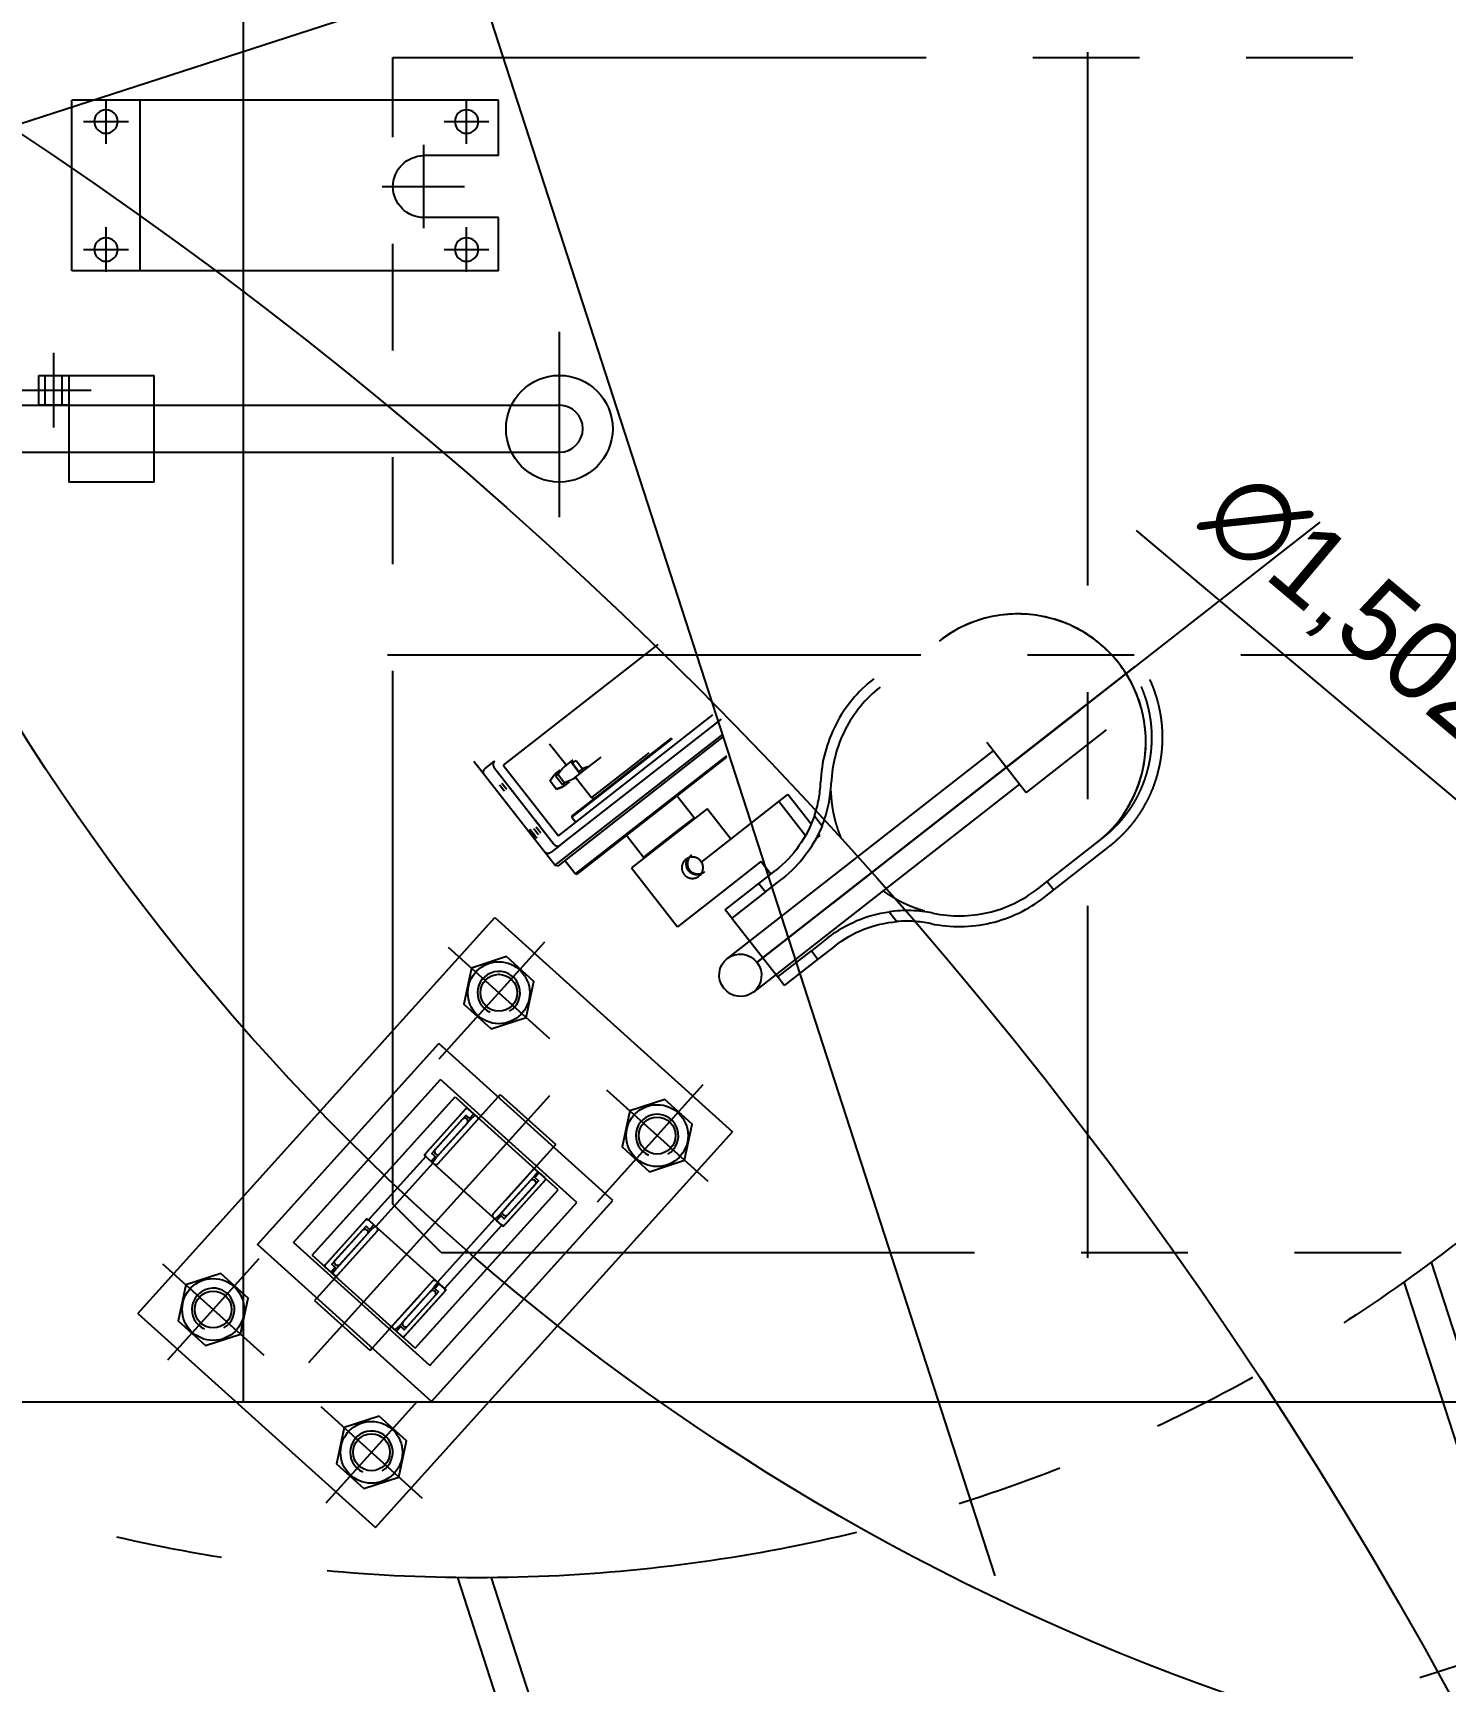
# Model space of a CAD drawing. Header units: millimetres. Extents: x 10462777 to 22643323, y 453826 to 1389191.
# Drawn here: x 11283246 to 11283908, y 585259 to 586032 of the extents above; entities that cross this region are included whole.
import ezdxf

# ---------------------------------------------------------------- set-up
doc = ezdxf.new("R2010")
doc.units = ezdxf.units.MM
doc.header["$LTSCALE"] = 200
doc.header["$MEASUREMENT"] = 0
doc.header["$PDMODE"] = 35
doc.header["$PDSIZE"] = -5
for name, pattern in [('CENTER', [2, 1.25, -0.25, 0.25, -0.25]), ('DASHED', [3.5, 2, -1.5]), ('HIDDEN', [3.75, 2.5, -1.25]), ('PHANTOM', [2.5, 1.25, -0.25, 0.25, -0.25, 0.25, -0.25])]:
    doc.linetypes.add(name, pattern=pattern)
doc.layers.get('0').update_dxf_attribs({"linetype": 'CONTINUOUS'})
doc.layers.get('DEFPOINTS').update_dxf_attribs({"linetype": 'CONTINUOUS'})
for name, color, linetype in [('1', 1, 'CENTER'), ('7', 7, 'CONTINUOUS'), ('CENTER', 1, 'CONTINUOUS'), ('H', 30, 'CONTINUOUS'), ('HIDDEN', 7, 'HIDDEN')]:
    doc.layers.add(name, color=color, linetype=linetype)
doc.layers.add('203', color=7, linetype='CONTINUOUS', true_color=0xffffff)
doc.layers.add('LAYOUT', color=8, linetype='CONTINUOUS', lineweight=25)
doc.styles.get("Standard").update_dxf_attribs({"font": 'SYMBOL'})
doc.dimstyles.new('ROMANS', dxfattribs={"dimtxt": 2.5, "dimasz": 2.5, "dimexe": 1.25, "dimexo": 0.625, "dimtad": 1, "dimdec": 4, "dimdsep": 46, "dimlunit": 6, "dimtxsty": 'Standard', "dimcen": 2.5, "dimadec": 0, "dimazin": 0, "dimtfac": 1, "dimtdec": 4, "dimtmove": 0, "dimatfit": 3, "dimfxl": 1, "dimtolj": 1, "dimtzin": 0, "dimarcsym": 0})

# ---------------------------------------------------------------- blocks, each defined once
blk = doc.blocks.new('A$C5E755264')
at = {"color": 60, "linetype": 'CENTER'}
for p, q in [((86.81, 627.11), (0, 627.11)), ((37.94, 69.89), (37.94, 55.6)), ((52.94, 69.89), (52.94, 55.6)), ((15.44, 63.76), (15.44, 49.47)), ((22.94, 66.9), (22.94, 52.61)), ((30.44, 68.82), (30.44, 54.53)), ((60.44, 68.82), (60.44, 54.53)), ((67.94, 66.9), (67.94, 52.61)), ((75.44, 63.76), (75.44, 49.47)), ((7.94, 58.2), (7.94, 43.91)), ((82.94, 58.2), (82.94, 43.91)), ((86.69, 49.61), (86.69, 35.32))]:
    blk.add_line(p, q, dxfattribs=at)
at = {"color": 60, "linetype": 'Continuous'}
for p, q in [((34.44, 127.11), (34.44, 627.11)), ((56.44, 127.11), (56.44, 627.11)), ((18.21, 104.01), (18.21, 75.96)), ((72.66, 104.01), (72.66, 75.96)), ((14.09, 75.96), (14.09, 63.01)), ((76.79, 75.96), (76.79, 63.01)), ((4.19, 49.61), (4.19, 35.32))]:
    blk.add_line(p, q, dxfattribs=at)
at = {"color": 60}
for p, q in [((30.19, 125.87), (30.19, 112.26)), ((56.87, 127.11), (34, 127.11)), ((37.81, 125.87), (37.81, 112.26)), ((53.06, 125.87), (53.06, 112.26)), ((60.68, 125.87), (60.68, 112.26)), ((64.41, 112.26), (26.46, 112.26)), ((76.79, 75.96), (14.09, 75.96)), ((37.94, 11.92), (40.94, 2.06)), ((52.94, 11.92), (49.94, 2.06))]:
    blk.add_line(p, q, dxfattribs=at)
at = {"color": 60, "linetype": 'Continuous'}
blk.add_circle((45.44, 627.11), 25, dxfattribs=at)
at = {"color": 60}
for centre, radius, start, end in [((45.44, 627.11), 11, 0, 180), ((34, 120.62), 6.49, 54.0166, 125.9834), ((45.44, 103.02), 24.09, 71.55365, 108.44635), ((56.87, 120.62), 6.49, 54.0166, 125.9834), ((26.46, 104.01), 8.25, 90, 180), ((64.41, 104.01), 8.25, 0, 90)]:
    blk.add_arc(centre, radius, start, end, dxfattribs=at)
at = {"color": 60, "linetype": 'Continuous'}
for centre in [(45.44, 49.61), (45.44, 35.32)]:
    blk.add_ellipse(centre, major_axis=(-41.25, 0), ratio=0.5, start_param=3.141593, end_param=6.283185, dxfattribs=at)
at = {"color": 60}
for centre, major_axis, ratio, start_param, end_param in [((45.44, 35.32), (41.25, 0), 0.600481, 3.141593, 4.536987), ((45.44, 35.32), (-41.25, 0), 0.600481, 1.746199, 3.141593), ((45.44, 11.92), (-7.5, 0), 0.177617, 3.141593, 6.283185), ((45.44, 2.06), (4.5, 0), 0.458333, 3.141593, 9.424778)]:
    blk.add_ellipse(centre, major_axis=major_axis, ratio=ratio, start_param=start_param, end_param=end_param, dxfattribs=at)
at = {"layer": '7', "color": 3}
for p, q in [((70.44, 437.11), (20.44, 437.11)), ((20.44, 397.11), (20.44, 437.11)), ((70.44, 437.11), (70.44, 397.11)), ((34.44, 397.11), (70.44, 397.11))]:
    blk.add_line(p, q, dxfattribs=at)
at = {"layer": '7', "color": 4}
for p, q in [((20.44, 383.11), (20.44, 397.11)), ((20.44, 397.11), (34.44, 397.11)), ((34.44, 397.11), (34.44, 383.11)), ((34.44, 383.11), (20.44, 383.11))]:
    blk.add_line(p, q, dxfattribs=at)
at = {"layer": '7', "linetype": 'HIDDEN'}
for p, q in [((34.44, 394.11), (20.44, 394.11)), ((34.44, 386.11), (20.44, 386.11))]:
    blk.add_line(p, q, dxfattribs=at)
at = {"layer": 'CENTER'}
for p, q in [((27.44, 372.61), (27.44, 407.61)), ((44.94, 390.11), (9.94, 390.11))]:
    blk.add_line(p, q, dxfattribs=at)
blk = doc.blocks.new('A$C48281947')
at = {"layer": '7', "color": 4}
for p, q in [((0.5, 200), (25.5, 200)), ((0.5, 200), (0.5, 0)), ((25.5, 200), (25.5, 165)), ((54.5, 200), (80.5, 200)), ((54.5, 200), (54.5, 165)), ((80.5, 200), (80.5, 0)), ((0.5, 0), (80.5, 0))]:
    blk.add_line(p, q, dxfattribs=at)
at = {"layer": '7', "color": 7, "linetype": 'HIDDEN'}
blk.add_line((0.5, 32), (80.5, 32), dxfattribs=at)
at = {"layer": '7', "color": 4}
for centre in [(10.5, 185), (70.5, 185), (10.5, 16), (70.5, 16)]:
    blk.add_circle(centre, 5.5, dxfattribs=at)
blk.add_arc((40, 165), 14.5, 180, 0, dxfattribs=at)
at = {"layer": 'CENTER'}
for p, q in [((10.5, 174.5), (10.5, 195.5)), ((70.5, 174.5), (70.5, 195.5)), ((0, 185), (21, 185)), ((40, 145.5), (40, 184)), ((60, 185), (81, 185)), ((20.5, 165), (59.5, 165)), ((10.5, 5.5), (10.5, 26.5)), ((70.5, 5.5), (70.5, 26.5)), ((0, 16), (21, 16)), ((60, 16), (81, 16))]:
    blk.add_line(p, q, dxfattribs=at)
blk = doc.blocks.new('A$C107C3577')
at = {"color": 151}
for p, q in [((2172, 136.11), (2172, 1873.11)), ((2172, 479.11), (218, 479.11))]:
    blk.add_line(p, q, dxfattribs=at)
at = {"color": 2, "linetype": 'PHANTOM'}
for p, q in [((1542, 549.11), (1542, 1200.11)), ((2102, 571.74), (2102, 1200.11)), ((2102, 571.74), (2079.37, 549.11)), ((2079.37, 549.11), (1542, 549.11))]:
    blk.add_line(p, q, dxfattribs=at)
at = {"layer": 'CENTER', "linetype": 'CENTER'}
for p, q in [((1822, 546.61), (1822, 1202.61)), ((1539.5, 874.61), (2104.5, 874.61))]:
    blk.add_line(p, q, dxfattribs=at)
at = {"layer": '7', "linetype": 'Continuous'}
blk.add_blockref('A$C5E755264', (1670.53, 0), dxfattribs=at)
at = {"layer": '7', "xscale": -1}
blk.add_blockref('A$C48281947', (1642.5, 398.61), dxfattribs=at)
blk = doc.blocks.new('r710ic')
at = {"layer": 'LAYOUT', "color": 3}
blk.add_circle((272041.37, 104232.63), 2050.12, dxfattribs=at)
blk = doc.blocks.new('A$C40DC224F')
at = {"layer": 'H', "color": 31, "linetype": 'Continuous'}
for p, q in [((30, 50), (0, 50)), ((0, 50), (0, 0)), ((30, 50), (30, 0)), ((30, 0), (0, 0))]:
    blk.add_line(p, q, dxfattribs=at)
for points in [[(30, 45.65), (27, 45.65), (27, 47.92), (3, 47.92), (3, 45.65), (0, 45.65), (0, 49, -0.414214), (1, 50), (29, 50, -0.414214), (30, 49), (30, 45.65)], [(20, 45), (5.46, 45, -1), (5.46, 47.92), (24.54, 47.92, -1), (24.54, 45), (20, 45)], [(30, 44.74), (27, 45), (3, 45), (0, 44.74), (0, 43.5, 0.414214), (1, 42.5), (29, 42.5, 0.414214), (30, 43.5), (30, 44.74)], [(30, 5.26), (27, 5), (3, 5), (0, 5.26), (0, 6.5, -0.414214), (1, 7.5), (29, 7.5, -0.414214), (30, 6.5), (30, 5.26)], [(30, 4.35), (27, 4.35), (27, 2.07), (3, 2.07), (3, 4.35), (0, 4.35), (0, 1, 0.414214), (1, 0), (29, 0, 0.414214), (30, 1), (30, 4.35)], [(20, 5), (5.46, 5, 1), (5.46, 2.07), (24.54, 2.07, 1), (24.54, 5), (20, 5)]]:
    blk.add_lwpolyline(points, format="xyb", dxfattribs=at)
blk = doc.blocks.new('*D377')
at = {"layer": '7', "color": 1, "lineweight": -2, "transparency": 16777216}
for p, q in [((11282882.71, 587138.36), (11282851.38, 587158.97)), ((11282914.03, 587117.75), (11285428.62, 585463.38)), ((11285739.14, 585259.09), (11285459.95, 585442.77))]:
    blk.add_line(p, q, dxfattribs=at)
at = {"layer": '7', "color": 1, "transparency": 16777216}
for points in [[(11282886.14, 587143.58), (11282879.27, 587133.14), (11282914.03, 587117.75)], [(11285463.39, 585447.99), (11285456.51, 585437.55), (11285428.62, 585463.38)]]:
    blk.add_solid(points, dxfattribs=at)
at = {"layer": 'DEFPOINTS', "color": 0, "transparency": 16777216}
for p in [(11282914.03, 587117.75), (11285428.62, 585463.38)]:
    blk.add_point(p, dxfattribs=at)
at = {"layer": '7', "color": 4, "transparency": 16777216, "insert": (11285676.39, 585344.51), "char_height": 37.5, "attachment_point": 5, "rotation": 326.65871}
blk.add_mtext('\\A1;∅3,010', dxfattribs=at)
blk = doc.blocks.new('A$C08586AF6')
at = {"layer": '7', "color": 71, "linetype": 'PHANTOM'}
for p, q in [((1462.62, 991), (1636.25, 991)), ((1467.5, 976), (1646.25, 976)), ((1646.25, 526), (1646.25, 976)), ((1467.5, 526), (1646.25, 526)), ((1462.62, 511), (1636.25, 511))]:
    blk.add_line(p, q, dxfattribs=at)
blk.add_circle((751, 751), 751, dxfattribs=at)
blk = doc.blocks.new('*D379')
at = {"layer": '7', "color": 1, "lineweight": -2, "transparency": 16777216}
blk.add_line((11283763.22, 585798.29), (11284000.17, 585599.1), dxfattribs=at)
at = {"layer": '7', "color": 1, "transparency": 16777216}
blk.add_solid([(11284004.19, 585603.88), (11283996.15, 585594.31), (11284028.87, 585574.97)], dxfattribs=at)
at = {"layer": 'DEFPOINTS', "color": 0, "transparency": 16777216}
for p in [(11282879.16, 586541.49), (11284028.87, 585574.97)]:
    blk.add_point(p, dxfattribs=at)
at = {"layer": '7', "color": 4, "transparency": 16777216, "insert": (11283865.41, 585760.56), "char_height": 37.5, "attachment_point": 5, "rotation": 319.94754}
blk.add_mtext('\\A1;∅1,502', dxfattribs=at)

msp = doc.modelspace()

# ---------------------------------------------------------------- linework, layer by layer
at = {"layer": '1', "color": 1, "linetype": 'CENTER'}
for p, q in [((11283485.82096, 585605.28951, 0), (11283436.25469, 585550.3424, 0)), ((11283440.62598, 585602.96266, 0), (11283488.14781, 585560.09454, 0)), ((11283560.07381, 585538.30807, 0), (11283510.50754, 585483.36096, 0)), ((11283488.11703, 585533.18731, 0), (11283375.18632, 585407.99699, 0)), ((11283514.87884, 585535.98122, 0), (11283562.40066, 585493.1131, 0)), ((11283306.6631, 585454.45695, 0), (11283354.18492, 585411.58883, 0)), ((11283351.85807, 585456.7838, 0), (11283308.98995, 585409.26198, 0)), ((11283380.91595, 585387.47551, 0), (11283428.43778, 585344.60739, 0)), ((11283426.11093, 585389.80236, 0), (11283383.2428, 585342.28053, 0))]:
    msp.add_line(p, q, dxfattribs=at)
at = {"layer": '203', "color": 251, "linetype": 'Continuous'}
for p, q in [((11283676.20904, 585666.72955, 0), (11283849.58254, 585802.18377, 0)), ((11283676.20904, 585666.72955, 0), (11283849.58254, 585802.18377, 0)), ((11283736.952, 585714.18715, 0), (11283653.69389, 585649.13878, 0)), ((11283722.66819, 585703.02741, 0), (11283638.23563, 585637.06146, 0)), ((11283749.27814, 585704.78174, 0), (11283711.70195, 585675.424, 0)), ((11283696.31012, 585695.12465, 0), (11283571.50321, 585597.61481, 0)), ((11283693.23175, 585699.06478, 0), (11283711.70195, 585675.424, 0)), ((11283708.62358, 585679.36413, 0), (11283583.81667, 585581.85429, 0)), ((11283630.50377, 585631.02067, 0), (11283676.20904, 585666.72955, 0)), ((11283630.50377, 585631.02067, 0), (11283676.20904, 585666.72955, 0)), ((11283653.69389, 585649.13878, 0), (11283630.68587, 585631.16295, 0)), ((11283645.0804, 585642.40919, 0), (11283636.41216, 585635.63681, 0)), ((11283633.62576, 585633.45984, 0), (11283609.9851, 585614.98973, 0)), ((11283638.23563, 585637.06146, 0), (11283614.98541, 585618.8964, 0)), ((11283614.98541, 585618.8964, 0), (11283630.68587, 585631.16295, 0)), ((11283628.92773, 585629.78933, 0), (11283630.50377, 585631.02067, 0)), ((11283630.50377, 585631.02067, 0), (11283628.92773, 585629.78933, 0))]:
    msp.add_line(p, q, dxfattribs=at)
at = {"layer": '203', "color": 252, "linetype": 'PHANTOM'}
for p, q in [((11283538.96762, 585744.86326, 0), (11283466.47059, 585688.22237, 0)), ((11283492.32874, 585655.12545, 0), (11283564.82577, 585711.76634, 0)), ((11283493.2154, 585650.74204, 0), (11283568.86448, 585709.84557, 0)), ((11283490.85298, 585641.2821, 0), (11283569.65518, 585702.84912, 0)), ((11283569.48283, 585701.44543, 0), (11283492.25668, 585641.10975, 0)), ((11283502.47001, 585666.85578, 0), (11283545.89103, 585700.78, 0)), ((11283545.18918, 585700.86618, 0), (11283502.49185, 585667.50736, 0)), ((11283488.22904, 585698.24224, 0), (11283495.43238, 585689.02238, 0)), ((11283500.33413, 585637.26825, 0), (11283571.2561, 585692.67857, 0)), ((11283571.16992, 585691.97673, 0), (11283501.03597, 585637.18208, 0)), ((11283506.92716, 585687.72389, 0), (11283512.37786, 585691.98244, 0)), ((11283534.72324, 585693.95832, 0), (11283525.1442, 585686.47436, 0)), ((11283452.68143, 585690.13946, 0), (11283490.85298, 585641.2821, 0)), ((11283458.0096, 585686.68807, 0), (11283462.43189, 585690.14313, 0)), ((11283462.08721, 585687.33577, 0), (11283490.40804, 585651.08676, 0)), ((11283466.47059, 585688.22237, 0), (11283492.32874, 585655.12545, 0)), ((11283491.16553, 585683.03123, 0), (11283492.16038, 585683.80849, 0)), ((11283491.31992, 585684.54034, 0), (11283491.48175, 585684.66677, 0)), ((11283491.48175, 585684.66677, 0), (11283493.12249, 585685.94865, 0)), ((11283492.16038, 585683.80849, 0), (11283495.1844, 585679.93792, 0)), ((11283499.16554, 585690.67, 0), (11283495.09658, 585687.49098, 0)), ((11283498.60414, 585689.29129, 0), (11283502.06546, 585684.861, 0)), ((11283498.96678, 585689.12624, 0), (11283500.63829, 585690.43216, 0)), ((11283498.96678, 585689.12624, 0), (11283501.9908, 585685.25567, 0)), ((11283499.46783, 585681.89602, 0), (11283503.5368, 585685.07505, 0)), ((11283500.63829, 585690.43216, 0), (11283503.66231, 585686.56159, 0)), ((11283503.66231, 585686.56159, 0), (11283501.9908, 585685.25567, 0)), ((11283503.5368, 585685.07505, 0), (11283506.92716, 585687.72389, 0)), ((11283525.1442, 585686.47436, 0), (11283507.93049, 585673.02553, 0)), ((11283488.43956, 585680.90147, 0), (11283488.49421, 585680.94416, 0)), ((11283488.44259, 585680.90383, 0), (11283491.46661, 585677.03326, 0)), ((11283488.49421, 585680.94416, 0), (11283491.51823, 585677.07359, 0)), ((11283491.16553, 585683.03123, 0), (11283494.18955, 585679.16066, 0)), ((11283491.51823, 585677.07359, 0), (11283491.46358, 585677.0309, 0)), ((11283495.1844, 585679.93792, 0), (11283494.18955, 585679.16066, 0)), ((11283495.85301, 585679.07181, 0), (11283497.49375, 585680.3537, 0)), ((11283501.03498, 585681.85138, 0), (11283507.93049, 585673.02553, 0)), ((11283507.93049, 585673.02553, 0), (11283508.63234, 585672.93936, 0)), ((11283555.92699, 585663.57017, 0), (11283547.92328, 585673.81445, 0)), ((11283559.41692, 585642.81963, 0), (11283595.64808, 585671.12652, 0)), ((11283595.64808, 585671.12652, 0), (11283599.95082, 585674.48818, 0)), ((11283608.16859, 585655.10099, 0), (11283595.64808, 585671.12652, 0)), ((11283610.86113, 585660.52362, 0), (11283599.95082, 585674.48818, 0)), ((11283498.60971, 585663.83979, 0), (11283502.47001, 585666.85578, 0)), ((11283498.69589, 585664.54163, 0), (11283498.60971, 585663.83979, 0)), ((11283498.60971, 585663.83979, 0), (11283500.45672, 585661.47572, 0)), ((11283502.49185, 585667.50736, 0), (11283498.69589, 585664.54163, 0)), ((11283562.14499, 585667.79368, 0), (11283544.4145, 585653.9411, 0)), ((11283555.92699, 585663.57017, 0), (11283547.4749, 585656.96667, 0)), ((11283573.22705, 585653.60929, 0), (11283562.14499, 585667.79368, 0)), ((11283612.36503, 585664.42593, 0), (11283615.97699, 585659.80282, 0)), ((11283524.28262, 585655.34435, 0), (11283532.28633, 585645.10006, 0)), ((11283544.4145, 585653.9411, 0), (11283526.684, 585640.08852, 0)), ((11283547.4749, 585656.96667, 0), (11283532.28633, 585645.10006, 0)), ((11283613.086, 585653.65912, 0), (11283615.03474, 585655.18164, 0)), ((11283615.03474, 585655.18164, 0), (11283614.35883, 585656.04676, 0)), ((11283721.5529, 585633.70727, 0), (11283747.45679, 585653.9456, 0)), ((11283493.2154, 585650.74204, 0), (11283488.79311, 585647.28697, 0)), ((11283724.63126, 585629.76716, 0), (11283750.53514, 585650.00549, 0)), ((11283490.85298, 585641.2821, 0), (11283492.25668, 585641.10975, 0)), ((11283495.7166, 585643.17842, 0), (11283500.33413, 585637.26825, 0)), ((11283526.684, 585640.08852, 0), (11283548.23246, 585612.50776, 0)), ((11283587.28085, 585643.01571, 0), (11283565.96295, 585626.36034, 0)), ((11283586.34092, 585632.76358, 0), (11283594.1899, 585638.89587, 0)), ((11283591.89838, 585637.10554, 0), (11283587.28085, 585643.01571, 0)), ((11283500.33413, 585637.26825, 0), (11283501.03597, 585637.18208, 0)), ((11283570.58048, 585620.45017, 0), (11283586.34092, 585632.76358, 0)), ((11283586.34092, 585632.76358, 0), (11283589.41927, 585628.82347, 0)), ((11283589.41927, 585628.82347, 0), (11283597.26825, 585634.95576, 0)), ((11283717.17922, 585630.29017, 0), (11283721.5529, 585633.70727, 0)), ((11283720.25757, 585626.35006, 0), (11283724.63126, 585629.76716, 0)), ((11283721.5529, 585633.70727, 0), (11283724.63126, 585629.76716, 0)), ((11283565.96295, 585626.36034, 0), (11283548.23246, 585612.50776, 0)), ((11283589.41927, 585628.82347, 0), (11283573.65883, 585616.51006, 0)), ((11283573.65883, 585616.51006, 0), (11283570.58048, 585620.45017, 0)), ((11283573.65883, 585616.51006, 0), (11283595.20729, 585588.92929, 0)), ((11283647.45176, 585619.51696, 0), (11283651.06372, 585614.89386, 0)), ((11283618.81671, 585607.37499, 0), (11283610.96773, 585601.2427, 0)), ((11283595.20729, 585588.92929, 0), (11283610.96773, 585601.2427, 0)), ((11283610.96773, 585601.2427, 0), (11283614.04608, 585597.30259, 0)), ((11283621.89506, 585603.43488, 0), (11283614.04608, 585597.30259, 0)), ((11283614.04608, 585597.30259, 0), (11283598.28564, 585584.98918, 0)), ((11283598.28564, 585584.98918, 0), (11283595.20729, 585588.92929, 0))]:
    msp.add_line(p, q, dxfattribs=at)
at = {"layer": '203', "color": 5, "linetype": 'DASHED'}
for p, q in [((11283762.89579, 585734.45666, 0), (11283585.59085, 585595.93086, 0)), ((11283585.59085, 585595.93086, 0), (11283762.89579, 585734.45666, 0)), ((11283762.89579, 585734.45666, 0), (11283591.50102, 585600.54838, 0)), ((11283762.89579, 585734.45666, 0), (11283605.2914, 585611.32261, 0))]:
    msp.add_line(p, q, dxfattribs=at)
at = {"layer": '203', "color": 1, "linetype": 'CENTER'}
for p, q in [((11283730.47616, 585709.12767, 0), (11283646.55198, 585643.55891, 0)), ((11283634.9256, 585634.47539, 0), (11283678.74286, 585668.70918, 0)), ((11283646.55198, 585643.55891, 0), (11283620.96173, 585623.56562, 0))]:
    msp.add_line(p, q, dxfattribs=at)
at = {"layer": '203', "color": 3, "linetype": 'Continuous'}
msp.add_line((11283670.90741, 585662.58746, 0), (11283640.23524, 585638.62373, 0), dxfattribs=at)
at = {"layer": '203', "color": 252, "linetype": 'PHANTOM'}
for centre, radius, start, end in [((11283707.81978, 585699.11994, 0), 60.00085, 308.00000004, 128.00000004), ((11283680.23901, 585677.57149, 0), 65.00092, 128.00000004, 177.77181532), ((11283680.23901, 585677.57149, 0), 60.00085, 128.00000004, 177.77181532), ((11283500.70531, 585674.15188, 0), 14.0002, 132.09604376, 151.26889832), ((11283487.88184, 585690.56518, 0), 14.0002, 284.82309254, 303.90395628), ((11283560.32803, 585682.23708, 0), 55.00078, 341.10502228, 357.77181532), ((11283560.32803, 585682.23708, 0), 60.00085, 338.04372593, 357.77181532), ((11283555.18872, 585640.15072, 0), 5.00007, 308.00000004, 32.26082945), ((11283680.23901, 585677.57149, 0), 60.00085, 258.22818473, 308.00000004), ((11283680.23901, 585677.57149, 0), 65.00092, 258.22818473, 308.00000004), ((11283655.75692, 585560.09367, 0), 60.00085, 78.22818473, 97.95627395), ((11283655.75692, 585560.09367, 0), 55.00078, 78.22818473, 94.89497776)]:
    msp.add_arc(centre, radius, start, end, dxfattribs=at)
at = {"layer": '203', "color": 252, "linetype": 'PHANTOM', "extrusion": (0, 0, -1)}
for centre, radius, start, end in [((-11283494.64436, 585688.40671, 0), 1.00001, 142, 231.99999996), ((-11283500.24696, 585681.23571, 0), 1.00001, 51.99999996, 142), ((-11283560.32803, 585682.23708, 0), 55.00078, 198.89497772, 231.99999996), ((-11283560.32803, 585682.23708, 0), 60.00085, 201.95627407, 231.99999996), ((-11283655.75692, 585560.09367, 0), 60.00085, 51.99999996, 82.04372605), ((-11283655.75692, 585560.09367, 0), 55.00078, 51.99999996, 85.10502224)]:
    msp.add_arc(centre, radius, start, end, dxfattribs=at)
at = {"layer": '203', "color": 252, "linetype": 'PHANTOM'}
for centre, major_axis, ratio, start_param, end_param in [((11283707.88134, 585699.16805, 0), (-36.94021, 47.28132), 0.998782025, 3.141592654, 6.283185307), ((11283463.66323, 585688.56709, 0), (-1.23134, 1.57604), 0.999986374, 0, 1.570796327), ((11283491.98406, 585652.31808, 0), (-1.23134, 1.57604), 0.999986374, 1.570796327, 3.141592654)]:
    msp.add_ellipse(centre, major_axis=major_axis, ratio=ratio, start_param=start_param, end_param=end_param, dxfattribs=at)
for centre, major_axis in [((11283465.84079, 585677.57803, 0), (1.01586, -1.30024)), ((11283466.91037, 585678.41367, 0), (1.01586, -1.30024)), ((11283470.02921, 585677.04327, 0), (1.53918, -1.97005)), ((11283482.34262, 585661.28283, 0), (1.53918, -1.97005)), ((11283480.42966, 585655.98116, 0), (-1.53918, 1.97005)), ((11283480.59421, 585656.10972, 0), (-1.53918, 1.97005)), ((11283481.84822, 585657.08946, 0), (1.01586, -1.30024)), ((11283482.91779, 585657.9251, 0), (1.01586, -1.30024))]:
    msp.add_ellipse(centre, major_axis=major_axis, ratio=0.005220355, dxfattribs=at)
at = {"layer": '203', "color": 251, "linetype": 'Continuous'}
msp.add_ellipse((11283577.65994, 585589.73455, 0), major_axis=(-6.15673, 7.88026), ratio=0.98481, dxfattribs=at)
at = {"layer": '203', "color": 252, "linetype": 'PHANTOM'}
for points, knots in [([(11283765.53156, 585725.17379, 0), (11283765.86145, 585724.41592, 0), (11283766.17559, 585723.65137, 0), (11283766.77109, 585722.1126, 0), (11283767.05269, 585721.33783, 0), (11283767.84918, 585718.99742, 0), (11283768.31586, 585717.41568, 0), (11283768.91858, 585715.01063, 0), (11283769.10292, 585714.2047, 0), (11283769.4376, 585712.58893, 0), (11283769.58812, 585711.7784, 0), (11283769.98937, 585709.33892, 0), (11283770.1899, 585707.70209, 0), (11283770.38938, 585705.23094, 0), (11283770.43885, 585704.40552, 0), (11283770.5036, 585702.75662, 0), (11283770.51894, 585701.93234, 0), (11283770.51405, 585699.46006, 0), (11283770.44299, 585697.81259, 0), (11283770.26874, 585695.75416, 0), (11283770.2296, 585695.34239, 0), (11283770.14291, 585694.52076, 0), (11283770.09536, 585694.1107, 0), (11283769.94012, 585692.88276, 0), (11283769.81986, 585692.06713, 0), (11283769.40895, 585689.6292, 0), (11283769.06826, 585688.01585, 0), (11283768.55833, 585686.01418, 0), (11283768.45208, 585685.61442, 0), (11283768.2316, 585684.81811, 0), (11283768.11733, 585684.4214, 0), (11283767.76248, 585683.23556, 0), (11283767.50987, 585682.45073, 0), (11283766.70409, 585680.11338, 0), (11283766.10306, 585678.57796, 0), (11283765.27135, 585676.6874, 0), (11283765.10088, 585676.31054, 0), (11283764.75257, 585675.56119, 0), (11283764.57468, 585675.1886, 0), (11283764.02984, 585674.07708, 0), (11283763.65173, 585673.34437, 0), (11283762.47296, 585671.17108, 0), (11283761.62791, 585669.75529, 0), (11283760.49707, 585668.02718, 0), (11283760.26698, 585667.68336, 0), (11283759.80054, 585667.00173, 0), (11283759.56417, 585666.66385, 0), (11283758.84566, 585665.65895, 0), (11283758.35415, 585665.00067, 0), (11283756.84261, 585663.06032, 0), (11283754.72865, 585660.56502, 0), (11283752.41981, 585658.2513, 0), (11283750.01271, 585656.02912, 0), (11283748.76003, 585654.9638, 0), (11283747.45679, 585653.9456, 0)], [0, 0, 0, 0, 0.03125, 0.03125, 0.0625, 0.0625, 0.125, 0.125, 0.15625, 0.15625, 0.1875, 0.1875, 0.25, 0.25, 0.28125, 0.28125, 0.3125, 0.3125, 0.375, 0.375, 0.390625, 0.390625, 0.40625, 0.40625, 0.4375, 0.4375, 0.5, 0.5, 0.515625, 0.515625, 0.53125, 0.53125, 0.5625, 0.5625, 0.625, 0.625, 0.640625, 0.640625, 0.65625, 0.65625, 0.6875, 0.6875, 0.75, 0.75, 0.765625, 0.765625, 0.78125, 0.78125, 0.8125, 0.8125, 0.875, 0.9375, 0.9375, 1, 1, 1, 1]), ([(11283769.59285, 585728.34681, 0), (11283770.34578, 585726.70659, 0), (11283771.02888, 585725.03859, 0), (11283772.25581, 585721.64723, 0), (11283772.79964, 585719.92386, 0), (11283773.50898, 585717.2965, 0), (11283773.72768, 585716.41365, 0), (11283774.02862, 585715.07861, 0), (11283774.12451, 585714.63131, 0), (11283774.30642, 585713.73685, 0), (11283774.39251, 585713.28942, 0), (11283774.79888, 585711.05127, 0), (11283775.04702, 585709.25759, 0), (11283775.39308, 585705.66406, 0), (11283775.49101, 585703.86421, 0), (11283775.53713, 585700.25835, 0), (11283775.48534, 585698.45234, 0), (11283775.29337, 585695.73863, 0), (11283775.21032, 585694.83327, 0), (11283775.05664, 585693.47405, 0), (11283775.00049, 585693.02024, 0), (11283774.87879, 585692.11516, 0), (11283774.81328, 585691.66404, 0), (11283774.46264, 585689.41551, 0), (11283774.10837, 585687.63919, 0), (11283773.25598, 585684.13047, 0), (11283772.75785, 585682.39807, 0), (11283771.61831, 585678.977, 0), (11283770.97691, 585677.28833, 0), (11283769.90554, 585674.78868, 0), (11283769.53018, 585673.96103, 0), (11283768.93933, 585672.72805, 0), (11283768.73758, 585672.31814, 0), (11283768.32546, 585671.50267, 0), (11283768.11547, 585671.09783, 0), (11283767.04603, 585669.08792, 0), (11283766.12825, 585667.5257, 0), (11283764.17142, 585664.49037, 0), (11283763.13237, 585663.01726, 0), (11283760.93357, 585660.1597, 0), (11283759.77382, 585658.77526, 0), (11283757.94222, 585656.76617, 0), (11283757.31634, 585656.10775, 0), (11283756.03338, 585654.81382, 0), (11283755.37547, 585654.17761, 0), (11283753.36598, 585652.31489, 0), (11283751.97586, 585651.1311, 0), (11283750.53514, 585650.00549, 0)], [0, 0, 0, 0, 0.0625, 0.0625, 0.125, 0.125, 0.15625, 0.15625, 0.171875, 0.171875, 0.1875, 0.1875, 0.25, 0.25, 0.3125, 0.3125, 0.375, 0.375, 0.40625, 0.40625, 0.421875, 0.421875, 0.4375, 0.4375, 0.5, 0.5, 0.5625, 0.5625, 0.625, 0.625, 0.65625, 0.65625, 0.671875, 0.671875, 0.6875, 0.6875, 0.75, 0.75, 0.8125, 0.8125, 0.875, 0.875, 0.90625, 0.90625, 0.9375, 0.9375, 1, 1, 1, 1]), ([(11283457.60733, 585683.8357, 0), (11283457.32765, 585684.2136, 0), (11283457.17771, 585684.6922, 0), (11283457.23414, 585685.4557, 0), (11283457.30029, 585685.71836, 0), (11283457.55403, 585686.22916, 0), (11283457.73976, 585686.47724, 0), (11283458.0096, 585686.68807, 0)], [0, 0, 0, 0, 0.5, 0.5, 0.75, 0.75, 1, 1, 1, 1]), ([(11283490.57297, 585683.77012, 0), (11283490.71758, 585683.9272, 0), (11283490.86577, 585684.0803, 0), (11283491.16885, 585684.37904, 0), (11283491.32373, 585684.52467, 0), (11283491.48175, 585684.66677, 0)], [0, 0, 0, 0, 0.5, 0.5, 1, 1, 1, 1]), ([(11283492.33994, 585685.15063, 0), (11283492.14586, 585684.93367, 0), (11283491.97595, 585684.72316, 0), (11283491.68066, 585684.31436, 0), (11283491.55503, 585684.11484, 0), (11283491.35818, 585683.74862, 0), (11283491.2847, 585683.57871, 0), (11283491.18742, 585683.27346, 0), (11283491.16437, 585683.14111, 0), (11283491.16553, 585683.03123, 0)], [0, 0, 0, 0, 0.25, 0.25, 0.5, 0.5, 0.75, 0.75, 1, 1, 1, 1]), ([(11283492.16038, 585683.80849, 0), (11283492.34124, 585684.06063, 0), (11283492.52225, 585684.31582, 0), (11283492.88873, 585684.82905, 0), (11283493.0762, 585685.08981, 0), (11283493.44242, 585685.58845, 0), (11283493.62269, 585685.82856, 0), (11283493.97932, 585686.28743, 0), (11283494.15135, 585686.50052, 0), (11283494.3146, 585686.6934, 0)], [0, 0, 0, 0, 0.25, 0.25, 0.5, 0.5, 0.75, 0.75, 1, 1, 1, 1]), ([(11283493.0787, 585685.91445, 0), (11283493.02209, 585685.86102, 0), (11283492.96388, 585685.80482, 0), (11283492.84432, 585685.68664, 0), (11283492.78268, 585685.62436, 0), (11283492.59616, 585685.43172, 0), (11283492.46922, 585685.29515, 0), (11283492.33994, 585685.15063, 0)], [0, 0, 0, 0, 0.25, 0.25, 0.5, 0.5, 1, 1, 1, 1]), ([(11283494.3146, 585686.6934, 0), (11283494.42477, 585686.82357, 0), (11283494.54522, 585686.955, 0), (11283494.80595, 585687.22065, 0), (11283494.94623, 585687.35487, 0), (11283495.09658, 585687.49098, 0)], [0, 0, 0, 0, 0.5, 0.5, 1, 1, 1, 1]), ([(11283498.81676, 585690.21088, 0), (11283498.70496, 585690.0582, 0), (11283498.62667, 585689.91928, 0), (11283498.53199, 585689.66721, 0), (11283498.51642, 585689.55367, 0), (11283498.54676, 585689.36495, 0), (11283498.59205, 585689.28784, 0), (11283498.73979, 585689.17402, 0), (11283498.84043, 585689.13831, 0), (11283498.96678, 585689.12624, 0)], [0, 0, 0, 0, 0.25, 0.25, 0.5, 0.5, 0.75, 0.75, 1, 1, 1, 1]), ([(11283501.9908, 585685.25567, 0), (11283501.97194, 585685.13009, 0), (11283501.98235, 585685.02446, 0), (11283502.05575, 585684.85489, 0), (11283502.12012, 585684.79089, 0), (11283502.29559, 585684.71547, 0), (11283502.40646, 585684.70283, 0), (11283502.67605, 585684.7332, 0), (11283502.8317, 585684.77614, 0), (11283503.00694, 585684.84771, 0)], [0, 0, 0, 0, 0.25, 0.25, 0.5, 0.5, 0.75, 0.75, 1, 1, 1, 1]), ([(11283503.00694, 585684.84771, 0), (11283503.12518, 585684.896, 0), (11283503.22824, 585684.93919, 0), (11283503.40488, 585685.01524, 0), (11283503.47846, 585685.04811, 0), (11283503.5368, 585685.07505, 0)], [0, 0, 0, 0, 0.5, 0.5, 1, 1, 1, 1]), ([(11283506.3247, 585687.43983, 0), (11283506.20136, 585687.40879, 0), (11283506.04749, 585687.36633, 0), (11283505.77435, 585687.2865, 0), (11283505.67589, 585687.25707, 0), (11283505.46578, 585687.19275, 0), (11283505.35555, 585687.1583, 0), (11283505.12542, 585687.08472, 0), (11283505.00552, 585687.04558, 0), (11283504.7563, 585686.96221, 0), (11283504.62644, 585686.91779, 0), (11283504.22636, 585686.77715, 0), (11283503.94915, 585686.67491, 0), (11283503.66231, 585686.56159, 0)], [0, 0, 0, 0, 0.25, 0.25, 0.375, 0.375, 0.5, 0.5, 0.625, 0.625, 0.75, 0.75, 1, 1, 1, 1]), ([(11283488.49421, 585680.94416, 0), (11283488.61364, 585681.14831, 0), (11283488.747, 585681.36628, 0), (11283488.96991, 585681.71061, 0), (11283489.04806, 585681.82833, 0), (11283489.21282, 585682.06952, 0), (11283489.2983, 585682.19132, 0), (11283489.56255, 585682.55717, 0), (11283489.74983, 585682.80275, 0), (11283490.05014, 585683.17256, 0), (11283490.1527, 585683.29507, 0), (11283490.36035, 585683.53542, 0), (11283490.46581, 585683.65373, 0), (11283490.57297, 585683.77012, 0)], [0, 0, 0, 0, 0.25, 0.25, 0.375, 0.375, 0.5, 0.5, 0.75, 0.75, 0.875, 0.875, 1, 1, 1, 1]), ([(11283494.76314, 585678.40694, 0), (11283494.48549, 585678.25535, 0), (11283494.20414, 585678.11329, 0), (11283493.77708, 585677.91321, 0), (11283493.63349, 585677.84852, 0), (11283493.34642, 585677.72407, 0), (11283493.20484, 585677.66513, 0), (11283492.92555, 585677.55313, 0), (11283492.78784, 585677.50008, 0), (11283492.51646, 585677.3994, 0), (11283492.38227, 585677.35159, 0), (11283491.98999, 585677.21704, 0), (11283491.74511, 585677.14006, 0), (11283491.51823, 585677.07359, 0)], [0, 0, 0, 0, 0.25, 0.25, 0.375, 0.375, 0.5, 0.5, 0.625, 0.625, 0.75, 0.75, 1, 1, 1, 1]), ([(11283495.85301, 585679.07181, 0), (11283495.76617, 585679.01316, 0), (11283495.67793, 585678.95495, 0), (11283495.49852, 585678.83954, 0), (11283495.40694, 585678.78211, 0), (11283495.13212, 585678.61432, 0), (11283494.94808, 585678.50792, 0), (11283494.76314, 585678.40694, 0)], [0, 0, 0, 0, 0.25, 0.25, 0.5, 0.5, 1, 1, 1, 1]), ([(11283498.50477, 585681.33023, 0), (11283498.27817, 585681.21852, 0), (11283498.03273, 585681.10452, 0), (11283497.50709, 585680.87193, 0), (11283497.22432, 585680.75239, 0), (11283496.65204, 585680.51769, 0), (11283496.35829, 585680.40068, 0), (11283495.76553, 585680.16682, 0), (11283495.47268, 585680.05236, 0), (11283495.1844, 585679.93792, 0)], [0, 0, 0, 0, 0.25, 0.25, 0.5, 0.5, 0.75, 0.75, 1, 1, 1, 1]), ([(11283496.53011, 585679.78745, 0), (11283496.70389, 585679.87913, 0), (11283496.86726, 585679.96945, 0), (11283497.17384, 585680.14703, 0), (11283497.31707, 585680.2343, 0), (11283497.44996, 585680.31949, 0)], [0, 0, 0, 0, 0.5, 0.5, 1, 1, 1, 1]), ([(11283499.46783, 585681.89602, 0), (11283499.2994, 585681.78307, 0), (11283499.13523, 585681.67943, 0), (11283498.81439, 585681.49071, 0), (11283498.65772, 585681.40563, 0), (11283498.50477, 585681.33023, 0)], [0, 0, 0, 0, 0.5, 0.5, 1, 1, 1, 1]), ([(11283624.85396, 585654.49339, 0), (11283624.64544, 585654.99382, 0), (11283624.45195, 585655.47716, 0), (11283624.1805, 585656.17969, 0), (11283624.09323, 585656.40993, 0), (11283623.92518, 585656.86126, 0), (11283623.84431, 585657.08262, 0), (11283623.45414, 585658.16956, 0), (11283623.18692, 585658.97602, 0), (11283622.71492, 585660.49191, 0), (11283622.51038, 585661.2011, 0), (11283622.14722, 585662.54058, 0), (11283621.9887, 585663.17077, 0), (11283621.77697, 585664.06645, 0), (11283621.71072, 585664.35688, 0), (11283621.58619, 585664.92107, 0), (11283621.52787, 585665.19494, 0), (11283621.36321, 585665.99399, 0), (11283621.2671, 585666.49666, 0), (11283621.01026, 585667.92795, 0), (11283620.8805, 585668.78048, 0), (11283620.67143, 585670.33147, 0), (11283620.59242, 585671.02958, 0), (11283620.49793, 585671.98508, 0), (11283620.47051, 585672.28821, 0), (11283620.42218, 585672.86681, 0), (11283620.40128, 585673.14221, 0), (11283620.34643, 585673.93022, 0), (11283620.32019, 585674.40505, 0), (11283620.28068, 585675.27158, 0), (11283620.26745, 585675.66323, 0), (11283620.25822, 585676.01999, 0)], [0, 0, 0, 0, 0.03125, 0.03125, 0.046875, 0.046875, 0.0625, 0.0625, 0.125, 0.125, 0.1875, 0.1875, 0.25, 0.25, 0.28125, 0.28125, 0.3125, 0.3125, 0.375, 0.375, 0.5, 0.5, 0.625, 0.625, 0.6875, 0.6875, 0.75, 0.75, 0.875, 0.875, 1, 1, 1, 1]), ([(11283488.79311, 585647.28697, 0), (11283488.52327, 585647.07615, 0), (11283488.23762, 585646.95595, 0), (11283487.68062, 585646.83332, 0), (11283487.40975, 585646.83268, 0), (11283486.65528, 585646.96263, 0), (11283486.22717, 585647.2239, 0), (11283485.92816, 585647.58669, 0)], [0, 0, 0, 0, 0.25, 0.25, 0.5, 0.5, 1, 1, 1, 1]), ([(11283554.80485, 585646.19599, 0), (11283554.80258, 585646.19421, 0), (11283554.56061, 585646.00478, 0), (11283554.08884, 585645.55358, 0), (11283553.53537, 585644.76451, 0), (11283553.11139, 585643.843, 0), (11283552.89432, 585642.9972, 0), (11283552.82167, 585642.25758, 0), (11283552.82707, 585641.72232, 0), (11283552.87624, 585641.2596, 0), (11283552.99706, 585640.63572, 0), (11283553.26431, 585639.88022, 0), (11283553.78433, 585639.04449, 0), (11283554.4711, 585638.34054, 0), (11283555.26822, 585637.81626, 0), (11283556.20804, 585637.43393, 0), (11283557.05159, 585637.26738, 0), (11283557.79432, 585637.23879, 0), (11283558.31667, 585637.26923, 0), (11283558.7893, 585637.34021, 0), (11283559.42038, 585637.48933, 0), (11283560.17312, 585637.78043, 0), (11283560.72193, 585638.12855, 0), (11283560.96167, 585638.31586, 0)], [0, 0, 0, 0, 0.000564383, 0.060175953, 0.125146132, 0.181868232, 0.25012518, 0.2880658, 0.321640014, 0.350853609, 0.375716291, 0.441421244, 0.500467926, 0.5594199, 0.624949541, 0.678693987, 0.750057763, 0.785611024, 0.818338335, 0.848251039, 0.875364211, 0.940418287, 1, 1, 1, 1]), ([(11283559.41692, 585642.81963, 0), (11283559.28147, 585643.03422, 0), (11283559.13152, 585643.2358, 0), (11283558.80384, 585643.61399, 0), (11283558.62612, 585643.7906, 0), (11283558.33813, 585644.03632, 0), (11283558.23839, 585644.11507, 0), (11283558.03513, 585644.26345, 0), (11283557.93122, 585644.33343, 0), (11283557.61278, 585644.53103, 0), (11283557.39157, 585644.64638, 0), (11283557.04618, 585644.79467, 0), (11283556.92833, 585644.8401, 0), (11283556.69018, 585644.92169, 0), (11283556.57028, 585644.95775, 0), (11283556.20814, 585645.05212, 0), (11283555.96347, 585645.0967, 0), (11283555.59145, 585645.13611, 0), (11283555.46661, 585645.14465, 0), (11283555.21518, 585645.1523, 0), (11283555.089, 585645.15136, 0), (11283554.71399, 585645.13449, 0), (11283554.46675, 585645.10467, 0), (11283554.09989, 585645.03239, 0), (11283553.97827, 585645.00368, 0), (11283553.73639, 585644.93686, 0), (11283553.61562, 585644.89856, 0), (11283553.25929, 585644.77043, 0), (11283553.03073, 585644.66804, 0), (11283552.59105, 585644.43035, 0), (11283552.37993, 585644.29505, 0), (11283552.07682, 585644.06643, 0), (11283551.97843, 585643.98615, 0), (11283551.78957, 585643.81982, 0), (11283551.69868, 585643.73345, 0), (11283551.43648, 585643.46493, 0), (11283551.27556, 585643.2734, 0), (11283551.05533, 585642.96703, 0), (11283550.98519, 585642.86123, 0), (11283550.85398, 585642.64604, 0), (11283550.79282, 585642.53659, 0), (11283550.62232, 585642.20281, 0), (11283550.52587, 585641.97307, 0), (11283550.3674, 585641.49904, 0), (11283550.30527, 585641.25298, 0), (11283550.21972, 585640.76073, 0), (11283550.19559, 585640.5132, 0), (11283550.18712, 585640.1397, 0), (11283550.18893, 585640.01483, 0), (11283550.20203, 585639.76429, 0), (11283550.21341, 585639.6382, 0), (11283550.2614, 585639.26459, 0), (11283550.31175, 585639.02025, 0), (11283550.4484, 585638.54071, 0), (11283550.53469, 585638.3055, 0), (11283550.74501, 585637.84458, 0), (11283550.86655, 585637.62445, 0), (11283551.14022, 585637.20575, 0), (11283551.29249, 585637.00688, 0), (11283551.54466, 585636.72473, 0), (11283551.63304, 585636.63309, 0), (11283551.81491, 585636.4583, 0), (11283551.90867, 585636.3748, 0), (11283552.19822, 585636.13572, 0), (11283552.40224, 585635.9915, 0), (11283552.72489, 585635.79802, 0), (11283552.83552, 585635.73721, 0), (11283553.06118, 585635.62411, 0), (11283553.17543, 585635.57219, 0), (11283553.5223, 585635.42989, 0), (11283553.75904, 585635.35292, 0), (11283554.12248, 585635.26407, 0), (11283554.24502, 585635.23891, 0), (11283554.49297, 585635.1977, 0), (11283554.6182, 585635.18173, 0), (11283554.99207, 585635.14825, 0), (11283555.2409, 585635.14473, 0), (11283555.61368, 585635.16719, 0), (11283555.73786, 585635.17932, 0), (11283555.98608, 585635.21305, 0), (11283556.11059, 585635.23475, 0), (11283556.48043, 585635.3138, 0), (11283556.72033, 585635.38447, 0), (11283557.18731, 585635.56066, 0), (11283557.41438, 585635.66619, 0), (11283557.74503, 585635.85165, 0), (11283557.85349, 585635.91802, 0), (11283558.06433, 585636.05833, 0), (11283558.16706, 585636.13247, 0), (11283558.26708, 585636.21061, 0)], [0, 0, 0, 0, 0.03125, 0.03125, 0.0625, 0.0625, 0.078125, 0.078125, 0.09375, 0.09375, 0.125, 0.125, 0.140625, 0.140625, 0.15625, 0.15625, 0.1875, 0.1875, 0.203125, 0.203125, 0.21875, 0.21875, 0.25, 0.25, 0.265625, 0.265625, 0.28125, 0.28125, 0.3125, 0.3125, 0.34375, 0.34375, 0.359375, 0.359375, 0.375, 0.375, 0.40625, 0.40625, 0.421875, 0.421875, 0.4375, 0.4375, 0.46875, 0.46875, 0.5, 0.5, 0.53125, 0.53125, 0.546875, 0.546875, 0.5625, 0.5625, 0.59375, 0.59375, 0.625, 0.625, 0.65625, 0.65625, 0.6875, 0.6875, 0.703125, 0.703125, 0.71875, 0.71875, 0.75, 0.75, 0.765625, 0.765625, 0.78125, 0.78125, 0.8125, 0.8125, 0.828125, 0.828125, 0.84375, 0.84375, 0.875, 0.875, 0.890625, 0.890625, 0.90625, 0.90625, 0.9375, 0.9375, 0.96875, 0.96875, 0.984375, 0.984375, 1, 1, 1, 1]), ([(11283558.92008, 585636.88772, 0), (11283558.71458, 585636.84433, 0), (11283558.13725, 585636.75164, 0), (11283557.17593, 585636.7359, 0), (11283556.07334, 585636.92029, 0), (11283555.03316, 585637.31874, 0), (11283554.10037, 585637.90666, 0), (11283553.3282, 585638.68655, 0), (11283552.75394, 585639.62372, 0), (11283552.40641, 585640.67308, 0), (11283552.2683, 585641.78176, 0), (11283552.35487, 585642.89805, 0), (11283552.60617, 585643.84471, 0), (11283552.8441, 585644.39787, 0), (11283552.94489, 585644.60174, 0)], [0, 0, 0, 0, 0.05096107, 0.141532163, 0.231735108, 0.320690829, 0.410561906, 0.497494277, 0.58444775, 0.674675854, 0.76390874, 0.854292644, 0.944806051, 1, 1, 1, 1]), ([(11283664.22293, 585619.74772, 0), (11283663.87896, 585619.843, 0), (11283663.50221, 585619.95057, 0), (11283662.67152, 585620.19838, 0), (11283662.21761, 585620.33856, 0), (11283661.21757, 585620.66311, 0), (11283660.6715, 585620.84738, 0), (11283659.46698, 585621.27731, 0), (11283658.80868, 585621.52278, 0), (11283657.71574, 585621.95712, 0), (11283657.33377, 585622.11301, 0), (11283656.73074, 585622.36722, 0), (11283656.52469, 585622.45537, 0), (11283656.10251, 585622.63894, 0), (11283655.8863, 585622.73439, 0), (11283655.22131, 585623.03294, 0), (11283654.75621, 585623.24815, 0), (11283653.77604, 585623.71883, 0), (11283653.26098, 585623.97425, 0), (11283652.17249, 585624.53614, 0), (11283651.59911, 585624.84252, 0), (11283650.68664, 585625.35194, 0), (11283650.37348, 585625.53024, 0), (11283649.72879, 585625.90556, 0), (11283649.39784, 585626.10224, 0), (11283648.37671, 585626.72337, 0), (11283647.65854, 585627.17842, 0), (11283646.51181, 585627.94498, 0), (11283646.11793, 585628.2146, 0), (11283645.30368, 585628.78754, 0), (11283644.88333, 585629.09084, 0), (11283644.44758, 585629.4147, 0)], [0, 0, 0, 0, 0.125, 0.125, 0.25, 0.25, 0.375, 0.375, 0.5, 0.5, 0.5625, 0.5625, 0.59375, 0.59375, 0.625, 0.625, 0.6875, 0.6875, 0.75, 0.75, 0.8125, 0.8125, 0.84375, 0.84375, 0.875, 0.875, 0.9375, 0.9375, 0.96875, 0.96875, 1, 1, 1, 1])]:
    msp.add_open_spline(points, degree=3, knots=knots, dxfattribs=at)
for points in [[(11283506.92716, 585687.72389, 0), (11283506.69104, 585687.57669, 0), (11283506.49119, 585687.48172, 0), (11283506.3247, 585687.43983, 0)], [(11283620.25822, 585676.01999, 0), (11283620.25669, 585676.07891, 0), (11283620.25468, 585676.16054, 0), (11283620.25262, 585676.25423, 0)], [(11283614.35883, 585656.04676, 0), (11283614.28047, 585655.95008, 0), (11283614.21131, 585655.84175, 0), (11283614.15187, 585655.7211, 0)]]:
    msp.add_open_spline(points, degree=3, dxfattribs=at)
at = {"layer": '7', "color": 4}
for radius in [1505, 1423]:
    msp.add_circle((11284171.32774, 586290.56642, 0), radius, dxfattribs=at)
at = {"layer": 'CENTER'}
for p, q in [((11283211.04748, 586808.35987, 0), (11283696.98642, 585308.09578, 0)), ((11285638.77058, 586765.87449, 0), (11282703.8849, 585815.25836, 0))]:
    msp.add_line(p, q, dxfattribs=at)
for radius in [1447.05, 1100]:
    msp.add_circle((11284171.32774, 586290.56642, 0), radius, dxfattribs=at)
at = {"layer": 'H', "color": 7}
for p, q in [((11283295.11544, 585431.20504, 0), (11283462.56904, 585616.83717, 0)), ((11283462.56904, 585616.83717, 0), (11283573.94832, 585516.36501, 0)), ((11283351.1596, 585463.47425, 0), (11283436.22603, 585557.77538, 0)), ((11283517.90417, 585484.09579, 0), (11283436.22603, 585557.77538, 0)), ((11283368.10771, 585464.34682, 0), (11283437.0986, 585540.82726, 0)), ((11283500.95605, 585483.22322, 0), (11283437.0986, 585540.82726, 0)), ((11283376.90898, 585458.42757, 0), (11283443.89042, 585532.68042, 0)), ((11283441.63206, 585507.78263, 0), (11283464.07085, 585532.65734, 0)), ((11283443.89042, 585532.68042, 0), (11283455.02835, 585522.6332, 0)), ((11283464.07085, 585532.65734, 0), (11283465.07557, 585533.77113, 0)), ((11283465.07557, 585533.77113, 0), (11283491.06407, 585510.32763, 0)), ((11283406.49472, 585330.73287, 0), (11283573.94832, 585516.36501, 0)), ((11283467.62056, 585484.33913, 0), (11283491.06407, 585510.32763, 0)), ((11283430.10748, 585504.71114, 0), (11283403.31491, 585475.01, 0)), ((11283433.44886, 585501.69698, 0), (11283406.65629, 585471.99583, 0)), ((11283492.15478, 585489.14248, 0), (11283481.01685, 585499.1897, 0)), ((11283425.17334, 585414.88963, 0), (11283492.15478, 585489.14248, 0)), ((11283431.96517, 585406.74278, 0), (11283500.95605, 585483.22322, 0)), ((11283432.83774, 585389.79467, 0), (11283517.90417, 585484.09579, 0)), ((11283462.40748, 585475.57421, 0), (11283435.6149, 585445.87307, 0)), ((11283395.87423, 585468.25453, 0), (11283382.47795, 585453.40396, 0)), ((11283465.74885, 585472.56005, 0), (11283438.95628, 585442.85891, 0)), ((11283432.83774, 585389.79467, 0), (11283351.1596, 585463.47425, 0)), ((11283431.96517, 585406.74278, 0), (11283368.10771, 585464.34682, 0)), ((11283401.4432, 585463.23092, 0), (11283379.00442, 585438.35621, 0)), ((11283376.90898, 585458.42757, 0), (11283388.04691, 585448.38035, 0)), ((11283379.00442, 585438.35621, 0), (11283377.99969, 585437.24242, 0)), ((11283377.99969, 585437.24242, 0), (11283403.98819, 585413.79892, 0)), ((11283427.4317, 585439.78742, 0), (11283404.99291, 585414.91271, 0)), ((11283295.11544, 585431.20504, 0), (11283406.49472, 585330.73287, 0)), ((11283433.00066, 585434.76381, 0), (11283419.60437, 585419.91324, 0)), ((11283425.17334, 585414.88963, 0), (11283414.03541, 585424.93684, 0)), ((11283404.99291, 585414.91271, 0), (11283403.98819, 585413.79892, 0))]:
    msp.add_line(p, q, dxfattribs=at)
at = {"layer": 'H', "color": 1, "elevation": 0}
for points in [[(11283451.54115, 585593.11639), (11283447.9287, 585576.19775), (11283460.77445, 585564.60996), (11283477.23264, 585569.94081), (11283480.84509, 585586.85945), (11283467.99934, 585598.44723)], [(11283525.79401, 585526.13495), (11283522.18156, 585509.21631), (11283535.0273, 585497.62852), (11283551.48549, 585502.95937), (11283555.09794, 585519.878), (11283542.2522, 585531.46579)], [(11283317.57827, 585444.61068), (11283313.96582, 585427.69204), (11283326.81156, 585416.10426), (11283343.26976, 585421.4351), (11283346.8822, 585438.35374), (11283334.03646, 585449.94153)], [(11283391.83112, 585377.62924), (11283388.21867, 585360.7106), (11283401.06442, 585349.12281), (11283417.52261, 585354.45366), (11283421.13506, 585371.37229), (11283408.28931, 585382.96008)]]:
    msp.add_lwpolyline(points, close=True, dxfattribs=at)
at = {"layer": 'H', "color": 1}
for centre, radius in [((11283464.3869, 585581.5286, 0), 14.5), ((11283464.3869, 585581.5286, 0), 8.6475), ((11283538.63975, 585514.54716, 0), 14.5), ((11283538.63975, 585514.54716, 0), 8.6475), ((11283330.42401, 585433.02289, 0), 14.5), ((11283330.42401, 585433.02289, 0), 8.6475), ((11283404.67687, 585366.04145, 0), 14.5), ((11283404.67687, 585366.04145, 0), 8.6475)]:
    msp.add_circle(centre, radius, dxfattribs=at)
for centre in [(11283464.3869, 585581.5286, 0), (11283538.63975, 585514.54716, 0), (11283330.42401, 585433.02289, 0), (11283404.67687, 585366.04145, 0)]:
    msp.add_arc(centre, 10, 299.94725681, 245.94725672, dxfattribs=at)
at = {"layer": 'HIDDEN'}
for radius in [1475, 1435]:
    msp.add_circle((11284171.32774, 586290.56642, 0), radius, dxfattribs=at)

# ---------------------------------------------------------------- block references
at = {"xscale": 1.000514211750324, "yscale": 1.000514211750324, "zscale": 1.000514211750324, "rotation": 270}
msp.add_blockref('A$C107C3577', (11282865.35177, 587562.83797, 0), dxfattribs=at)
at = {"layer": '7'}
for name, p, rotation in [('A$C08586AF6', (11282508.14601, 586541.27043, 0), 287.9472566882953), ('A$C40DC224F', (11283419.60437, 585419.91324, 0), 47.94725668829521)]:
    msp.add_blockref(name, p, dxfattribs=dict(at, rotation=rotation))
at = {"layer": '7', "xscale": -1, "rotation": 47.94725668829523}
msp.add_blockref('A$C40DC224F', (11283486.58581, 585494.16609, 0), dxfattribs=at)
at = {"layer": 'LAYOUT', "color": 2, "rotation": 270}
msp.add_blockref('r710ic', (11177875.24796, 856316.46559, 0), dxfattribs=at)

# ---------------------------------------------------------------- dimensions: what is measured, and where the dimension line sits
at = {"layer": '7'}
for p1, p2, picture, middle in [((11282914.03352, 587117.75215, 0), (11285428.62197, 585463.3807, 0), '*D377', (11285656.12107, 585313.7069, 0)), ((11282879.15977, 586541.48783, 0), (11284028.87412, 585574.96783, 0), '*D379', (11283841.68266, 585732.33239, 0))]:
    dim = msp.add_diameter_dim_2p(p1=p1, p2=p2, dimstyle='ROMANS', override={"dimscale": 15, "dimexo": 1, "dimgap": 1, "dimclrd": 1, "dimclre": 1, "dimclrt": 4, "dimadec": 4, "dimazin": 2}, dxfattribs=at)
    dim.commit()
    dim.dimension.update_dxf_attribs({"geometry": picture, "text_midpoint": middle, "dimtype": 163})

doc.saveas('drawing.dxf')
